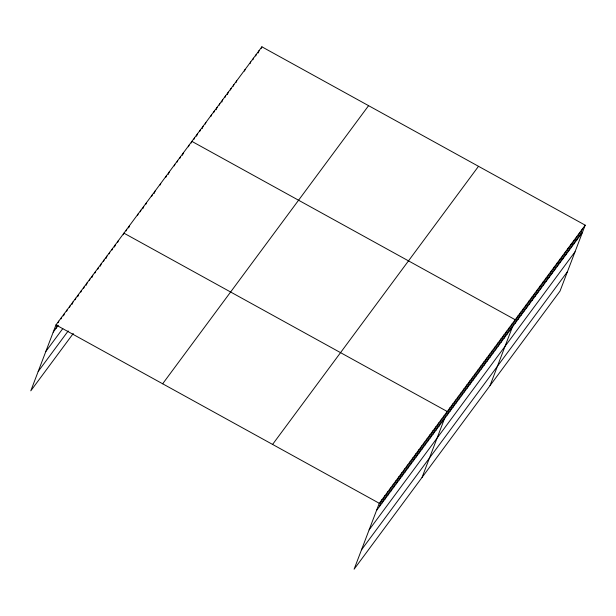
<?xml version="1.0" encoding="UTF-8"?>
<svg xmlns="http://www.w3.org/2000/svg" width="616" height="616" viewBox="0 0 616 616"><rect width="100%" height="100%" fill="white"/><g stroke="black" fill="none" stroke-linecap="round" stroke-linejoin="round"><path stroke-width="0.92" d="M585.2 225.171L379.271 503.28L354.108 569.192L560.036 291.075L585.2 225.171L261.892 46.808L55.964 324.925L30.8 390.829L73.273 333.472M56.033 328.336L57.265 325.125M58.181 322.707L58.797 321.105M61.015 318.888L61.631 317.279M63.54 315.862L64.464 313.452M66.682 311.234L67.29 309.632M69.508 307.415L70.124 305.805M72.034 304.396L72.957 301.979M75.175 299.769L75.791 298.159M77.701 296.743L78.617 294.332M80.835 292.115L81.451 290.506M83.668 288.296L84.284 286.686M86.194 285.27L87.11 282.86M89.328 280.642L89.944 279.04M91.853 277.624L92.777 275.213M94.995 272.996L95.611 271.387M97.829 269.169L98.437 267.567M100.346 266.15L101.27 263.74M103.488 261.523L104.104 259.913M106.014 258.504L106.93 256.094M109.148 253.877L109.764 252.267M111.981 250.05L112.597 248.44M114.507 247.031L115.431 244.621M117.648 242.404L118.257 240.794M123.308 234.758L123.924 233.148L447.231 411.503L422.06 477.408M126.141 230.931L126.757 229.321M128.667 227.912L129.583 225.502M137.468 215.639L138.076 214.029M140.294 211.812L140.91 210.202M142.82 208.793L143.744 206.383M145.961 204.165L146.577 202.556M151.621 196.512L152.237 194.91M154.146 193.493L155.07 191.083M160.114 185.046L160.73 183.437M165.781 177.393L166.397 175.783M168.307 174.374L169.223 171.964M174.274 165.92L174.89 164.318M177.108 162.1L177.724 160.491M179.941 158.274L180.55 156.664M182.459 155.255L183.383 152.845M188.434 146.8L189.043 145.191M191.26 142.981L191.876 141.372L515.184 319.727L490.02 385.631M194.063 139.193L194.679 137.591M196.558 136.221L197.482 133.803M199.669 131.631L200.277 130.022M202.156 128.652L203.08 126.241M205.267 124.07L205.883 122.461M210.865 116.501L211.48 114.892M213.667 112.72L214.283 111.111M216.162 109.74L217.086 107.33M219.273 105.151L219.881 103.55M221.76 102.179L222.684 99.761M224.871 97.59L225.487 95.981M227.366 94.61L228.282 92.2M230.469 90.028L231.085 88.419M233.272 86.24L233.888 84.638M236.074 82.459L236.69 80.85M244.475 71.109L245.091 69.508M250.073 63.548L250.689 61.939M252.876 59.767L253.492 58.158M255.679 55.987L256.295 54.377M258.173 53.007L259.09 50.597M261.276 48.418L261.892 46.808M379.34 506.691L382.105 499.46M382.174 502.872L384.938 495.634M385.008 499.045L387.772 491.814M387.834 495.226L390.598 487.988M390.667 491.399L393.432 484.161M393.501 487.572L396.265 480.341M396.334 483.752L399.099 476.515M399.16 479.926L401.925 472.688M401.994 476.099L404.758 468.868M404.827 472.28L407.592 465.042M407.661 468.453L410.418 461.215M410.487 464.633L413.251 457.395M413.321 460.807L416.085 453.568M416.154 456.98L418.918 449.749M418.98 453.16L421.744 445.922M421.814 449.333L424.578 442.096M424.647 445.507L427.412 438.276M427.481 441.687L430.238 434.449M430.307 437.861L433.071 430.623M433.14 434.034L435.905 426.803M435.974 430.214L438.738 422.976M438.808 426.387L441.564 419.15M441.633 422.568L444.398 415.33M447.301 414.915L450.065 407.684M450.127 411.095L452.891 403.857M452.96 407.268L455.725 400.03M455.794 403.442L458.558 396.211M458.627 399.622L461.384 392.384M461.453 395.795L464.218 388.557M464.287 391.969L467.051 384.738M467.12 388.149L469.885 380.911M469.946 384.322L472.711 377.092M472.78 380.503L475.544 373.265M475.614 376.676L478.378 369.438M478.447 372.849L481.204 365.619M481.273 369.03L484.037 361.792M484.107 365.203L486.871 357.965M486.94 361.376L489.705 354.146M489.774 357.557L492.531 350.319M492.6 353.73L495.364 346.492M495.433 349.911L498.198 342.673M498.267 346.084L501.031 338.846M501.093 342.257L503.857 335.027M503.927 338.438L506.691 331.2M506.76 334.611L509.524 327.373M509.594 330.784L512.35 323.554M515.222 323.184L517.987 315.946M518.025 319.396L520.789 312.166M520.82 315.615L523.585 308.377M523.623 311.835L526.387 304.597M526.426 308.054L529.19 300.816M529.229 304.265L531.985 297.035M532.024 300.485L534.788 293.255M534.827 296.704L537.591 289.466M537.629 292.923L540.394 285.685M540.425 289.143L543.189 281.905M543.227 285.354L545.992 278.124M546.03 281.574L548.794 274.336M548.833 277.793L551.59 270.555M551.628 274.012L554.392 266.774M554.431 270.224L557.195 262.994M557.234 266.443L559.998 259.213M560.029 262.662L562.793 255.424M562.832 258.882L565.596 251.644M565.634 255.101L568.399 247.863M568.437 251.313L571.194 244.082M571.232 247.532L573.997 240.302M574.035 243.751L576.799 236.513M576.838 239.97L579.602 232.733M579.633 236.19L582.397 228.952M53.207 332.163L58.304 325.279M45.807 351.52L62.801 328.574M38.192 371.471L68.207 330.938M162.655 383.783L368.584 105.667M272.58 444.429L478.509 166.312M376.515 510.518L582.436 232.401M369.115 529.883L575.044 251.767M361.5 549.826L567.428 271.71M55.964 324.925L379.271 503.28"/></g></svg>
